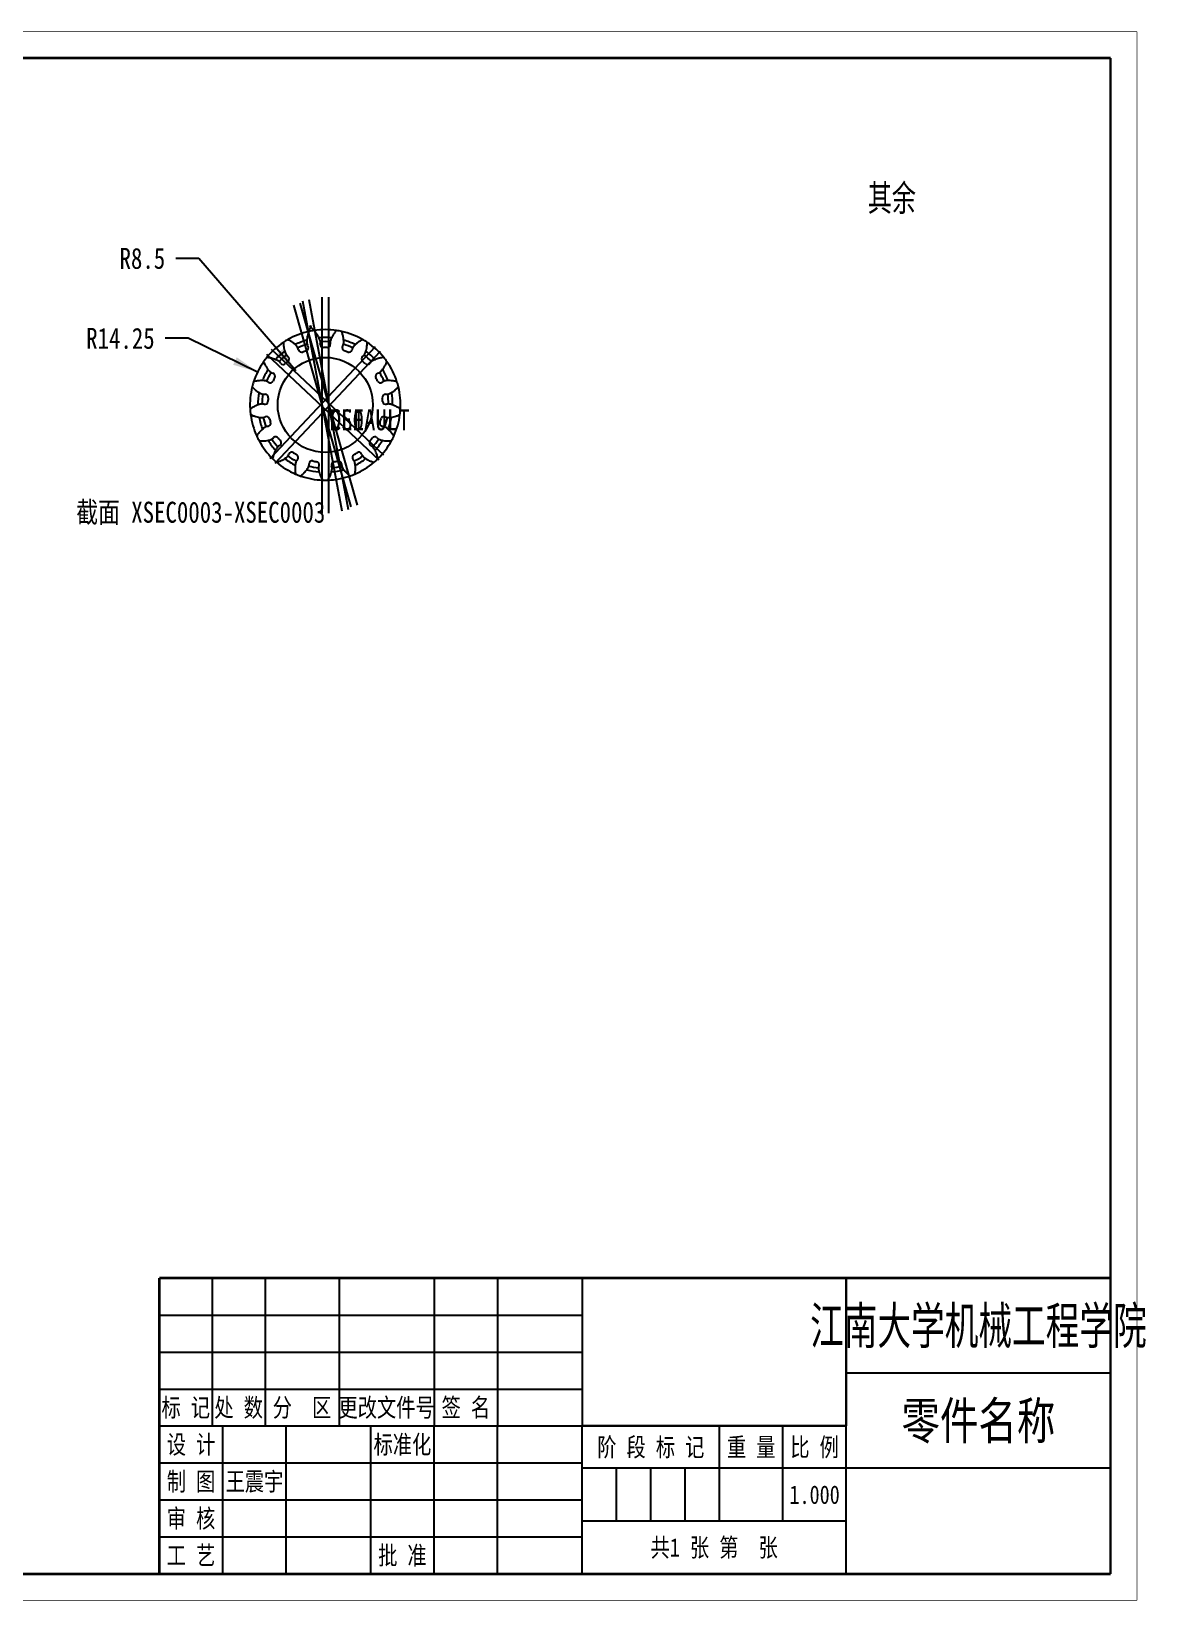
# Model space of a CAD drawing. Header units: inches. Extents: x 0 to 16.6, y 0 to 11.7.
# Drawn here: x 8.3 to 16.6, y 0 to 11.7 of the extents above; entities that cross this region are included whole.
import ezdxf

# ---------------------------------------------------------------- set-up
doc = ezdxf.new("R2010")
doc.units = ezdxf.units.IN
doc.header["$LTSCALE"] = 0.9094488189
doc.header["$MEASUREMENT"] = 0
doc.layers.get('0').update_dxf_attribs({"linetype": 'CONTINUOUS'})
for name, color, linetype in [('CSYS', 7, 'CONTINUOUS'), ('CURVE', 7, 'CONTINUOUS'), ('DATUM', 7, 'CONTINUOUS')]:
    doc.layers.add(name, color=color, linetype=linetype)
doc.styles.get("Standard").update_dxf_attribs({"font": 'txt', "width": 0.8})
doc.styles.add('TEXTSTYLE_2', font='txt', dxfattribs={"width": 0.7})
doc.dimstyles.new('DIMSTYLE_2', dxfattribs={"dimtxt": 0.15625, "dimasz": 0.1875, "dimexe": 0.125, "dimexo": 0.0625, "dimgap": 0.09, "dimtad": 0, "dimtih": 1, "dimtoh": 1, "dimzin": 4, "dimdsep": 46, "dimtxsty": 'Standard', "dimblk": '_FILLED', "dimblk1": '_FILLED', "dimblk2": '_FILLED', "dimcen": 0.09, "dimazin": 1, "dimtfac": 1, "dimtofl": 0, "dimtmove": 0, "dimatfit": 3, "dimldrblk": '_FILLED', "dimfxl": 1, "dimtolj": 1, "dimtzin": 4, "dimarcsym": 0})

# ---------------------------------------------------------------- blocks, each defined once
blk = doc.blocks.new('_FILLED')
at = {"color": 0, "linetype": 'ByBlock'}
blk.add_solid([(0, 0), (-1, 0.1666666667), (-1, -0.1666666667)], dxfattribs=at)
blk = doc.blocks.new('*D3')
at = {"color": 2, "linetype": 'Continuous', "transparency": 16777216}
for p, q in [((9.5456338782, 10.0034980847), (9.3737588782, 10.0034980847)), ((10.2696589469, 9.1643418072), (9.5456338782, 10.0034980847))]:
    blk.add_line(p, q, dxfattribs=at)
at = {"color": 2, "linetype": 'Continuous', "transparency": 16777216, "xscale": 0.1875, "yscale": 0.1875, "zscale": 0.1875, "rotation": 310.7876651956001}
blk.add_blockref('_FILLED', (10.2696589469, 9.1643418072), dxfattribs=at)
at = {"color": 2, "linetype": 'Continuous', "transparency": 16777216, "insert": (9.2956338782, 10.0816230847), "char_height": 0.15625, "width": 0.5, "attachment_point": 3, "line_spacing_factor": 0.9}
blk.add_mtext('R8.5', dxfattribs=at)
blk = doc.blocks.new('*D4')
at = {"color": 2, "linetype": 'Continuous', "transparency": 16777216}
for p, q in [((9.4670455733, 9.4073912535), (9.2951705733, 9.4073912535)), ((9.9837009425, 9.156242533099999), (9.4670455733, 9.4073912535))]:
    blk.add_line(p, q, dxfattribs=at)
at = {"color": 2, "linetype": 'Continuous', "transparency": 16777216, "xscale": 0.1875, "yscale": 0.1875, "zscale": 0.1875, "rotation": 334.075385112}
blk.add_blockref('_FILLED', (9.9837009425, 9.156242533099999), dxfattribs=at)
at = {"color": 2, "linetype": 'Continuous', "transparency": 16777216, "insert": (9.2170455733, 9.4855162535), "char_height": 0.15625, "width": 0.75, "attachment_point": 3, "line_spacing_factor": 0.9}
blk.add_mtext('R14.25', dxfattribs=at)
blk = doc.blocks.new('*T9')
at = {"color": 2, "linetype": 'Continuous'}
for p, q in [((1.968503937, 2.2047244094), (-0, 2.2047244094)), ((-0, 0), (-0, 2.2047244094)), ((1.968503937, 0), (1.968503937, 2.2047244094)), ((1.968503937, 1.4960629921), (-0, 1.4960629921)), ((1.968503937, 0.7874015748000001), (-0, 0.7874015748000001)), ((1.968503937, 0), (-0, 0))]:
    blk.add_line(p, q, dxfattribs=at)
at = {"color": 2, "linetype": 'Continuous', "insert": (0.9842519685, 1.9881889764), "char_height": 0.2755905512, "width": 3.8582677165, "attachment_point": 2, "line_spacing_factor": 0.9, "style": 'TEXTSTYLE_2'}
blk.add_mtext('江南大学机械工程学院', dxfattribs=at)
at = {"color": 2, "linetype": 'Continuous', "insert": (0.9842519685, 1.2795275591), "char_height": 0.2755905512, "width": 2.2047244094, "attachment_point": 2, "line_spacing_factor": 0.9}
blk.add_mtext('零件名称 ', dxfattribs=at)
blk = doc.blocks.new('*T10')
at = {"color": 2, "linetype": 'Continuous'}
for p, q in [((1.968503937, 1.1023622047), (0, 1.1023622047)), ((0, 0), (0, 1.1023622047)), ((1.0236220472, 0.3937007874), (1.0236220472, 1.1023622047)), ((1.4960629921, 0.3937007874), (1.4960629921, 1.1023622047)), ((1.968503937, 0), (1.968503937, 1.1023622047)), ((1.968503937, 0.7874015748000001), (0, 0.7874015748000001)), ((0.2559055118, 0.3937007874), (0.2559055118, 0.7874015748000001)), ((0.5118110236, 0.3937007874), (0.5118110236, 0.7874015748000001)), ((0.7677165354000001, 0.3937007874), (0.7677165354000001, 0.7874015748000001)), ((1.968503937, 0.3937007874), (0, 0.3937007874)), ((1.968503937, 0), (0, 0))]:
    blk.add_line(p, q, dxfattribs=at)
at = {"color": 2, "linetype": 'Continuous', "char_height": 0.1377952756, "attachment_point": 2, "line_spacing_factor": 0.9}
for s, insert, width in [('阶 段 标 记', (0.5118110236, 1.0137795276), 1.5433070866), ('重 量', (1.2598425197, 1.0137795276), 0.6614173228), ('比 例', (1.7322834646, 1.0137795276), 0.6614173228), ('1.000', (1.7322834646, 0.6594488189), 1.1023622047), ('共1 张 第  张', (0.9842519685, 0.2657480315), 1.9842519685)]:
    blk.add_mtext(s, dxfattribs=dict(at, insert=insert, width=width))
blk = doc.blocks.new('*T11')
at = {"color": 2, "linetype": 'Continuous'}
for p, q in [((0, 0), (0, 1.1023622047)), ((0, 1.1023622047), (3.1496062992, 1.1023622047)), ((0.4724409449, 0), (0.4724409449, 1.1023622047)), ((0.9448818898000001, 0), (0.9448818898000001, 1.1023622047)), ((1.5748031496, 0), (1.5748031496, 1.1023622047)), ((2.0472440945, 0), (2.0472440945, 1.1023622047)), ((2.5196850394, 0), (2.5196850394, 1.1023622047)), ((3.1496062992, 0), (3.1496062992, 1.1023622047)), ((0, 0.8267716534999999), (3.1496062992, 0.8267716534999999)), ((0, 0.5511811024000001), (3.1496062992, 0.5511811024000001)), ((0, 0.2755905512), (3.1496062992, 0.2755905512)), ((0, 0), (3.1496062992, 0))]:
    blk.add_line(p, q, dxfattribs=at)
at = {"color": 2, "linetype": 'Continuous', "char_height": 0.1377952756, "width": 0.6614173228, "attachment_point": 2, "line_spacing_factor": 0.9}
for s, insert in [('设 计', (0.2362204724, 1.0334645669)), ('标准化', (1.811023622, 1.0334645669)), ('制 图', (0.2362204724, 0.7578740156999999)), ('王震宇', (0.7086614173000001, 0.7578740156999999)), ('审 核', (0.2362204724, 0.4822834646)), ('工 艺', (0.2362204724, 0.2066929134)), ('批 准', (1.811023622, 0.2066929134))]:
    blk.add_mtext(s, dxfattribs=dict(at, insert=insert))
blk = doc.blocks.new('*T12')
at = {"color": 2, "linetype": 'Continuous'}
for p, q in [((0, 0), (5.1181102362, 0)), ((0, 0), (0, -1.1023622047)), ((0.3937007874, 0), (0.3937007874, -1.1023622047)), ((0.7874015748000001, 0), (0.7874015748000001, -1.1023622047)), ((1.3385826772, 0), (1.3385826772, -1.1023622047)), ((2.0472440945, 0), (2.0472440945, -1.1023622047)), ((2.5196850394, 0), (2.5196850394, -1.1023622047)), ((3.1496062992, 0), (3.1496062992, -1.1023622047)), ((5.1181102362, 0), (5.1181102362, -1.1023622047)), ((0, -0.2755905512), (3.1496062992, -0.2755905512)), ((0, -0.5511811024000001), (3.1496062992, -0.5511811024000001)), ((0, -0.8267716534999999), (3.1496062992, -0.8267716534999999)), ((0, -1.1023622047), (5.1181102362, -1.1023622047))]:
    blk.add_line(p, q, dxfattribs=at)
at = {"color": 2, "linetype": 'Continuous', "char_height": 0.1377952756, "attachment_point": 2, "line_spacing_factor": 0.9}
for s, insert, width in [('标 记', (0.1968503937, -0.8956692913), 0.6614173228), ('处 数', (0.5905511811, -0.8956692913), 0.6614173228), ('分  区', (1.062992126, -0.8956692913), 0.8818897638), ('更改文件号', (1.6929133858, -0.8956692913), 1.1023622047), ('签 名', (2.2834645669, -0.8956692913), 0.6614173228)]:
    blk.add_mtext(s, dxfattribs=dict(at, insert=insert, width=width))

msp = doc.modelspace()

# ---------------------------------------------------------------- linework, layer by layer
at = {"color": 7, "linetype": 'Continuous'}
for p, q in [((10.463465631, 9.7141136651), (10.463465631, 8.1041935619)), ((10.3178534367, 9.687627709600001), (10.610463069, 8.1223044329))]:
    msp.add_line(p, q, dxfattribs=at)
at = {"color": 9, "linetype": 'Continuous'}
for p, q in [((10.5130719302, 9.7141136651), (10.5130719302, 8.1041935619)), ((10.3666150944, 9.696742843200001), (10.6592247267, 8.1314195664))]:
    msp.add_line(p, q, dxfattribs=at)
at = {"color": 2, "linetype": 'Continuous', "const_width": 0.0051181104}
for points in [[(0, 11.6929133858), (16.5354330709, 11.6929133858)], [(16.5354330709, 0), (16.5354330709, 11.6929133858)], [(0, 0), (16.5354330709, 0)]]:
    msp.add_lwpolyline(points, dxfattribs=at)
at = {"color": 7, "linetype": 'Continuous', "const_width": 0.0196850392}
for points in [[(0.9842519685, 11.4960629921), (16.3385826772, 11.4960629921)], [(16.3385826772, 0.1968503937), (16.3385826772, 11.4960629921)], [(9.2519685039, 2.4015748031), (16.3385826772, 2.4015748031)], [(9.2519685039, 0.1968503937), (9.2519685039, 2.4015748031)], [(0.9842519685, 0.1968503937), (16.3385826772, 0.1968503937)]]:
    msp.add_lwpolyline(points, dxfattribs=at)
at = {"color": 7, "linetype": 'Continuous'}
msp.add_circle((10.4882687806, 8.9109696213), 0.3543307087, dxfattribs=at)
for centre, radius, start, end in [((10.4882687806, 8.9109696213), 0.561023622, 119.7319605837, 123.797451181), ((10.4882687806, 8.9109696213), 0.561023622, 98.5554899955, 102.6209805927), ((10.4731342734, 9.361305930599999), 0.0224409449, 171.0980815158, 271.9248218057), ((10.5034032878, 9.361305930599999), 0.0224409449, 268.0751781943, 8.9019184842), ((10.4882687806, 8.9109696213), 0.561023622, 77.37901940729999, 81.4445100045), ((10.4882687806, 8.9109696213), 0.561023622, 56.20254881899999, 60.26803941630001), ((10.4882687806, 8.9109696213), 0.561023622, 140.908431172, 144.9739217692), ((10.1960637066, 9.2539682212), 0.0224409449, 310.4281193708, 51.2548596607), ((10.3114760342, 9.325428509), 0.0224409449, 192.274552104, 293.1012923939), ((10.4882687806, 8.9109696213), 0.4281496063, 109.2516487825, 113.1012923939), ((10.3397010496, 9.3363629382), 0.0224409449, 289.2516487825001, 30.07838907249999), ((10.4882687806, 8.9109696213), 0.4281496063, 88.07517819430001, 91.92482180569999), ((10.6368365116, 9.3363629382), 0.0224409449, 149.9216109275, 250.7483512174), ((10.4882687806, 8.9109696213), 0.4281496063, 66.89870760609998, 70.7483512175), ((10.665061527, 9.325428509), 0.0224409449, 246.8987076061, 347.725447896), ((10.7804738546, 9.2539682212), 0.0224409449, 128.7451403393, 229.5718806292), ((10.4882687806, 8.9109696213), 0.561023622, 35.0260782308, 39.091568828), ((10.0918902781, 9.1252496426), 0.0224409449, 331.604589959, 72.431330249), ((10.173694635, 9.233576118), 0.0224409449, 213.4510226922, 314.2777629821999), ((10.4882687806, 8.9109696213), 0.4281496063, 130.4281193708, 134.2777629822), ((10.4882687806, 8.9109696213), 0.4281496063, 45.7222370178, 49.5718806292), ((10.8028429262, 9.233576118), 0.0224409449, 225.7222370178, 326.5489773078), ((10.8846472831, 9.1252496426), 0.0224409449, 107.5686697511, 208.395410041), ((10.4882687806, 8.9109696213), 0.561023622, 162.0849017602, 166.1503923574), ((10.0783982173, 9.098153932), 0.0224409449, 234.6274932805, 335.4542335703999), ((10.4882687806, 8.9109696213), 0.4281496063, 151.604589959, 155.4542335704), ((10.4882687806, 8.9109696213), 0.4281496063, 24.5457664296, 28.39541004099999), ((10.8981393438, 9.098153932), 0.0224409449, 204.5457664296, 305.3725067195), ((10.4882687806, 8.9109696213), 0.561023622, 13.8496076426, 17.9150982398), ((10.0384570904, 8.937451467699999), 0.0224409449, 255.8039638687, 356.6307041586001), ((10.0412499627, 8.9675913598), 0.0224409449, 352.7810605472, 93.60780083719999), ((10.4882687806, 8.9109696213), 0.4281496063, 172.7810605472, 176.6307041586), ((10.9352875985, 8.9675913598), 0.0224409449, 86.39219916280001, 187.2189394527), ((10.4882687806, 8.9109696213), 0.4281496063, 3.3692958414, 7.218939452800001), ((10.9380804708, 8.937451467699999), 0.0224409449, 183.3692958414, 284.1960361313), ((10.4882687806, 8.9109696213), 0.561023622, 183.2613723484, 187.3268629457), ((10.0509820157, 8.8022859975), 0.0224409449, 13.9575311355, 114.7842714254), ((10.0592655247, 8.7731724832), 0.0224409449, 276.9804344569, 17.8071747469), ((10.4882687806, 8.9109696213), 0.4281496063, 193.9575311355, 197.8071747469), ((10.9172720365, 8.7731724832), 0.0224409449, 162.1928252531, 263.0195655431), ((10.4882687806, 8.9109696213), 0.4281496063, 342.1928252531001, 346.0424688645), ((10.9255555455, 8.8022859975), 0.0224409449, 65.2157285746, 166.0424688645), ((10.4882687806, 8.9109696213), 0.561023622, 352.6731370543, 356.7386276516), ((10.4882687806, 8.9109696213), 0.561023622, 204.4378429367, 208.5033335339), ((10.1197720694, 8.6516589607), 0.0224409449, 35.1340017237, 135.9607420137), ((10.4882687806, 8.9109696213), 0.4281496063, 215.1340017237, 218.9836453351), ((10.4882687806, 8.9109696213), 0.4281496063, 321.0163546649, 324.8659982763), ((10.8567654918, 8.6516589607), 0.0224409449, 44.0392579864, 144.8659982763), ((10.4882687806, 8.9109696213), 0.561023622, 331.4966664661, 335.5621570633), ((10.1380132259, 8.6275037658), 0.0224409449, 298.1569050452, 38.9836453351), ((10.2383296459, 8.5360532656), 0.0224409449, 56.31047231189999, 157.1372126019), ((10.4882687806, 8.9109696213), 0.4281496063, 236.310472312, 240.1601159233), ((10.2640648806, 8.5201186829), 0.0224409449, 319.3333756334, 60.1601159233), ((10.7124726806, 8.5201186829), 0.0224409449, 119.8398840767, 220.6666243666), ((10.4882687806, 8.9109696213), 0.4281496063, 299.8398840767, 303.689527688), ((10.7382079153, 8.5360532656), 0.0224409449, 22.8627873981, 123.689527688), ((10.8385243353, 8.6275037658), 0.0224409449, 141.0163546649, 241.8430949548), ((10.4882687806, 8.9109696213), 0.561023622, 225.6143135249, 229.6798041222), ((10.3906428874, 8.471082101799999), 0.0224409449, 77.4869429002, 178.3136831901), ((10.4882687806, 8.9109696213), 0.4281496063, 257.4869429002, 261.3365865116), ((10.4203965144, 8.465520185), 0.0224409449, 340.5098462216001, 81.33658651160002), ((10.5561410468, 8.465520185), 0.0224409449, 98.66341348840001, 199.4901537784), ((10.4882687806, 8.9109696213), 0.4281496063, 278.6634134884, 282.5130570998), ((10.5858946738, 8.471082101799999), 0.0224409449, 1.6863168099, 102.5130570998), ((10.4882687806, 8.9109696213), 0.561023622, 310.3201958778, 314.3856864751), ((10.4882687806, 8.9109696213), 0.561023622, 246.7907841131, 250.8562747104), ((10.4882687806, 8.9109696213), 0.561023622, 267.9672547014, 272.0327452986), ((10.4882687806, 8.9109696213), 0.561023622, 289.1437252896, 293.2092158869)]:
    msp.add_arc(centre, radius, start, end, dxfattribs=at)
for points, knots in [([(10.1761945389, 9.3771854213), (10.1762879807, 9.3719336263), (10.1768692417, 9.3586180842), (10.1791825553, 9.338543012), (10.1834859919, 9.3184852495), (10.1883166771, 9.303287170599999), (10.1925042044, 9.293409456100001), (10.1954414553, 9.2878462646), (10.1969678705, 9.28523837), (10.2000231299, 9.2807026417), (10.2040735714, 9.276313487000001), (10.2101085363, 9.2714707572)], [0, 0, 0, 0, 0.1707526999, 0.4283201159, 0.6267097969, 0.7700345821, 0.8632413801000001, 0.8933063669, 0.9134153506999999, 0.9281121364, 1, 1, 1, 1]), ([(10.2895480872, 9.3206576447), (10.2879030685, 9.3282185141), (10.2857794956, 9.3338007353), (10.2830811243, 9.3385574394), (10.2814270146, 9.3410862689), (10.2777562952, 9.346195315900001), (10.2707806693, 9.3543467128), (10.2593291286, 9.3654453316), (10.2432923627, 9.3782381241), (10.2263530276, 9.3892571473), (10.2146925334, 9.3957127186), (10.21003297, 9.398137290700001)], [0, 0, 0, 0, 0.0718878636, 0.0865846493, 0.1066936331, 0.1367586199, 0.2299654179, 0.3732902031000001, 0.5716798840999999, 0.8292473001, 1, 1, 1, 1]), ([(10.3656847891, 9.4584371267), (10.3638747538, 9.4535062187), (10.3596066349, 9.4408798698), (10.3545117831, 9.4213247572), (10.3512789187, 9.4010668701), (10.3502932192, 9.385150038799999), (10.35062973, 9.3744266349), (10.3513589783, 9.368178056), (10.3518402379, 9.365194861900001), (10.3530506884, 9.359861734199999), (10.3552420671, 9.3543057812), (10.3591201085, 9.347609989299999)], [0, 0, 0, 0, 0.1707526999, 0.4283201159, 0.6267097969, 0.7700345821, 0.8632413801000001, 0.8933063669, 0.9134153506999999, 0.9281121364, 1, 1, 1, 1]), ([(10.4509636367, 9.3647785202), (10.4521610036, 9.3724230703), (10.4521973617, 9.3783954595), (10.4513995252, 9.3838057181), (10.4507706324, 9.3867613148), (10.4491933891, 9.392851376), (10.4456334359, 9.402972214), (10.4389644758, 9.4174581415), (10.4286319266, 9.4351802132), (10.4168169973, 9.45157434), (10.4082759316, 9.4618062373), (10.4048068746, 9.4657503119)], [0, 0, 0, 0, 0.0718878636, 0.0865846493, 0.1066936331, 0.1367586199, 0.2299654179, 0.3732902031000001, 0.5716798840999999, 0.8292473001, 1, 1, 1, 1]), ([(10.5717306866, 9.4657503119), (10.5682616296, 9.4618062373), (10.5597205639, 9.45157434), (10.5479056346, 9.4351802132), (10.5375730854, 9.4174581415), (10.5309041253, 9.402972214), (10.5273441721, 9.392851376), (10.5257669288, 9.3867613148), (10.525138036, 9.3838057181), (10.5243401995, 9.3783954595), (10.5243765576, 9.3724230703), (10.5255739244, 9.3647785202)], [0, 0, 0, 0, 0.1707526999, 0.4283201159, 0.6267097969, 0.7700345821, 0.8632413801000001, 0.8933063669, 0.9134153506999999, 0.9281121364, 1, 1, 1, 1]), ([(10.6174174527, 9.347609989299999), (10.6212954941, 9.3543057812), (10.6234868728, 9.359861734199999), (10.6246973232, 9.365194861900001), (10.6251785829, 9.368178056), (10.6259078311, 9.3744266349), (10.626244342, 9.385150038799999), (10.6252586425, 9.4010668701), (10.622025778, 9.4213247572), (10.6169309263, 9.4408798698), (10.6126628073, 9.4535062187), (10.6108527721, 9.4584371267)], [0, 0, 0, 0, 0.0718878636, 0.0865846493, 0.1066936331, 0.1367586199, 0.2299654179, 0.3732902031000001, 0.5716798840999999, 0.8292473001, 1, 1, 1, 1]), ([(10.7665045912, 9.398137290700001), (10.7618450278, 9.3957127186), (10.7501845336, 9.3892571473), (10.7332451985, 9.3782381241), (10.7172084326, 9.3654453316), (10.7057568919, 9.3543467128), (10.698781266, 9.346195315900001), (10.6951105466, 9.3410862689), (10.6934564368, 9.3385574394), (10.6907580656, 9.3338007353), (10.6886344927, 9.3282185141), (10.686989474, 9.3206576447)], [0, 0, 0, 0, 0.1707526999, 0.4283201159, 0.6267097969, 0.7700345821, 0.8632413801000001, 0.8933063669, 0.9134153506999999, 0.9281121364, 1, 1, 1, 1]), ([(10.7664290249, 9.2714707572), (10.7724639898, 9.276313487000001), (10.7765144313, 9.2807026417), (10.7795696907, 9.28523837), (10.7810961059, 9.2878462646), (10.7840333567, 9.293409456100001), (10.788220884, 9.303287170599999), (10.7930515693, 9.3184852495), (10.7973550058, 9.338543012), (10.7996683195, 9.3586180842), (10.8002495805, 9.3719336263), (10.8003430223, 9.3771854213)], [0, 0, 0, 0, 0.0718878636, 0.0865846493, 0.1066936331, 0.1367586199, 0.2299654179, 0.3732902031000001, 0.5716798840999999, 0.8292473001, 1, 1, 1, 1]), ([(10.1549708684, 9.2212061314), (10.1507056331, 9.2276621829), (10.1467089294, 9.2321003261), (10.1424744535, 9.2355610564), (10.1400185235, 9.2373215864), (10.1347500789, 9.240759614), (10.1253008773, 9.2458406786), (10.1106133501, 9.2520530588), (10.0910382215, 9.2581888345), (10.0712622317, 9.2623445739), (10.0580571233, 9.2641519586), (10.0528363533, 9.2647295763)], [0, 0, 0, 0, 0.0718878636, 0.0865846493, 0.1066936331, 0.1367586199, 0.2299654179, 0.3732902031000001, 0.5716798840999999, 0.8292473001, 1, 1, 1, 1]), ([(10.9237012079, 9.2647295763), (10.9184804379, 9.2641519586), (10.9052753295, 9.2623445739), (10.8854993397, 9.2581888345), (10.8659242111, 9.2520530588), (10.8512366839, 9.2458406786), (10.8417874823, 9.240759614), (10.8365190377, 9.2373215864), (10.8340631077, 9.2355610564), (10.8298286318, 9.2321003261), (10.8258319281, 9.2276621829), (10.8215666928, 9.2212061314)], [0, 0, 0, 0, 0.1707526999, 0.4283201159, 0.6267097969, 0.7700345821, 0.8632413801000001, 0.8933063669, 0.9134153506999999, 0.9281121364, 1, 1, 1, 1]), ([(10.0288516443, 9.2329686886), (10.0308359434, 9.2281052908), (10.0361880817, 9.2158988932), (10.045597135, 9.1980151111), (10.0568556696, 9.1808663853), (10.0668503288, 9.168439643500001), (10.0743233238, 9.160741658400001), (10.0790718851, 9.156615194199999), (10.0814373052, 9.1547348097), (10.0859247437, 9.1516090559), (10.0912872135, 9.148979479400001), (10.0986640464, 9.1466438491)], [0, 0, 0, 0, 0.1707526999, 0.4283201159, 0.6267097969, 0.7700345821, 0.8632413801000001, 0.8933063669, 0.9134153506999999, 0.9281121364, 1, 1, 1, 1]), ([(10.8778735147, 9.1466438491), (10.8852503477, 9.148979479400001), (10.8906128175, 9.1516090559), (10.895100256, 9.1547348097), (10.8974656761, 9.156615194199999), (10.9022142374, 9.160741658400001), (10.9096872324, 9.168439643500001), (10.9196818916, 9.1808663853), (10.9309404262, 9.1980151111), (10.9403494795, 9.2158988932), (10.9457016178, 9.2281052908), (10.9476859169, 9.2329686886)], [0, 0, 0, 0, 0.0718878636, 0.0865846493, 0.1066936331, 0.1367586199, 0.2299654179, 0.3732902031000001, 0.5716798840999999, 0.8292473001, 1, 1, 1, 1]), ([(9.9435555797, 9.0452641977), (9.9471627454, 9.0414460257), (9.9565629251, 9.0319973144), (9.9717969733, 9.0187201263), (9.9884900785, 9.0067964675), (10.0022988775, 8.9988193632), (10.0120480708, 8.994340763), (10.0179666231, 8.992208328), (10.0208515849, 8.9913094099), (10.0261651492, 8.9900157811), (10.032115416, 8.9895009216), (10.0398378348, 8.989987830599999)], [0, 0, 0, 0, 0.1707526999, 0.4283201159, 0.6267097969, 0.7700345821, 0.8632413801000001, 0.8933063669, 0.9134153506999999, 0.9281121364, 1, 1, 1, 1]), ([(10.0654073795, 9.0798554584), (10.0590979712, 9.0843347664), (10.0537679138, 9.0870294358), (10.0485692226, 9.0887268016), (10.0456431593, 9.0894812627), (10.0394885222, 9.0907839462), (10.0288419119, 9.0921084525), (10.0129020301, 9.0925955777), (9.9924322685, 9.0912456661), (9.9724904809, 9.0879768662), (9.959524181399999, 9.084891966799999), (9.9544472988, 9.0835446197)], [0, 0, 0, 0, 0.0718878636, 0.0865846493, 0.1066936331, 0.1367586199, 0.2299654179, 0.3732902031000001, 0.5716798840999999, 0.8292473001, 1, 1, 1, 1]), ([(11.0220902624, 9.0835446197), (11.0170133798, 9.084891966799999), (11.0040470803, 9.0879768662), (10.9841052927, 9.0912456661), (10.9636355311, 9.0925955777), (10.9476956493, 9.0921084525), (10.9370490389, 9.0907839462), (10.9308944019, 9.0894812627), (10.9279683386, 9.0887268016), (10.9227696474, 9.0870294358), (10.91743959, 9.0843347664), (10.9111301817, 9.0798554584)], [0, 0, 0, 0, 0.1707526999, 0.4283201159, 0.6267097969, 0.7700345821, 0.8632413801000001, 0.8933063669, 0.9134153506999999, 0.9281121364, 1, 1, 1, 1]), ([(10.9366997264, 8.989987830599999), (10.9444221452, 8.9895009216), (10.950372412, 8.9900157811), (10.9556859763, 8.9913094099), (10.958570938, 8.992208328), (10.9644894904, 8.994340763), (10.9742386837, 8.9988193632), (10.9880474827, 9.0067964675), (11.0047405879, 9.0187201263), (11.019974636, 9.0319973144), (11.0293748158, 9.0414460257), (11.0329819815, 9.0452641977)], [0, 0, 0, 0, 0.0718878636, 0.0865846493, 0.1066936331, 0.1367586199, 0.2299654179, 0.3732902031000001, 0.5716798840999999, 0.8292473001, 1, 1, 1, 1]), ([(10.032953666, 8.9156958172), (10.0254522053, 8.9175934264), (10.0195086479, 8.9181806919), (10.0140478535, 8.9178854545), (10.0110468379, 8.9175319526), (10.0048372262, 8.9165233575), (9.994431090900001, 8.913912423500001), (9.9793916238, 8.9086085048), (9.9607917839, 8.8999552189), (9.9433774475, 8.8897033492), (9.9324011275, 8.8821427986), (9.9281537934, 8.8790524532)], [0, 0, 0, 0, 0.0718878636, 0.0865846493, 0.1066936331, 0.1367586199, 0.2299654179, 0.3732902031000001, 0.5716798840999999, 0.8292473001, 1, 1, 1, 1]), ([(11.0483837678, 8.8790524532), (11.0441364337, 8.8821427986), (11.0331601137, 8.8897033492), (11.0157457773, 8.8999552189), (10.9971459374, 8.9086085048), (10.9821064703, 8.913912423500001), (10.971700335, 8.9165233575), (10.9654907233, 8.9175319526), (10.9624897077, 8.9178854545), (10.9570289133, 8.9181806919), (10.9510853559, 8.9175934264), (10.9435838952, 8.9156958172)], [0, 0, 0, 0, 0.1707526999, 0.4283201159, 0.6267097969, 0.7700345821, 0.8632413801000001, 0.8933063669, 0.9134153506999999, 0.9281121364, 1, 1, 1, 1]), ([(9.9318260512, 8.83942248), (9.9365689158, 8.8371651993), (9.9487475907, 8.831750274900001), (9.967749191000001, 8.8248728387), (9.9876223704, 8.819784603099999), (10.0033803545, 8.8173344885), (10.0140890635, 8.816680133), (10.0203782736, 8.8168297243), (10.023393147, 8.8170336765), (10.0288152107, 8.8177468844), (10.034549658, 8.8194162765), (10.0415747073, 8.822659965)], [0, 0, 0, 0, 0.1707526999, 0.4283201159, 0.6267097969, 0.7700345821, 0.8632413801000001, 0.8933063669, 0.9134153506999999, 0.9281121364, 1, 1, 1, 1]), ([(10.9349628539, 8.822659965), (10.9419879032, 8.8194162765), (10.9477223505, 8.8177468844), (10.9531444142, 8.8170336765), (10.9561592876, 8.8168297243), (10.9624484977, 8.816680133), (10.9731572067, 8.8173344885), (10.9889151908, 8.819784603099999), (11.0087883702, 8.8248728387), (11.0277899705, 8.831750274900001), (11.0399686453, 8.8371651993), (11.04471151, 8.83942248)], [0, 0, 0, 0, 0.0718878636, 0.0865846493, 0.1066936331, 0.1367586199, 0.2299654179, 0.3732902031000001, 0.5716798840999999, 0.8292473001, 1, 1, 1, 1]), ([(10.0619927817, 8.7508978771), (10.0543123824, 8.7499575048), (10.0485580354, 8.748358052999999), (10.0435726483, 8.7461100859), (10.0409019843, 8.744696363200001), (10.0354760404, 8.7415127059), (10.0267157863, 8.7353189528), (10.0146078974, 8.7249403137), (10.0003899906, 8.7101523278), (9.987855008, 8.6943019601), (9.9803510803, 8.6832868525), (9.9775069207, 8.6788708772)], [0, 0, 0, 0, 0.0718878636, 0.0865846493, 0.1066936331, 0.1367586199, 0.2299654179, 0.3732902031000001, 0.5716798840999999, 0.8292473001, 1, 1, 1, 1]), ([(9.9952471967, 8.6432436003), (10.0004852101, 8.642852069), (10.0137975825, 8.6422022472), (10.0340004636, 8.6426533987), (10.0543697343, 8.6450877807), (10.0699487003, 8.6484955573), (10.0801706545, 8.6517538208), (10.0859811296, 8.654165235299999), (10.0887187393, 8.655444512999999), (10.0935170228, 8.6580682349), (10.0982611816, 8.6616964179), (10.1036400895, 8.6672588079)], [0, 0, 0, 0, 0.1707526999, 0.4283201159, 0.6267097969, 0.7700345821, 0.8632413801000001, 0.8933063669, 0.9134153506999999, 0.9281121364, 1, 1, 1, 1]), ([(10.8728974716, 8.6672588079), (10.8782763796, 8.6616964179), (10.8830205384, 8.6580682349), (10.8878188219, 8.655444512999999), (10.8905564315, 8.654165235299999), (10.8963669067, 8.6517538208), (10.9065888609, 8.6484955573), (10.9221678269, 8.6450877807), (10.9425370975, 8.6426533987), (10.9627399787, 8.6422022472), (10.9760523511, 8.642852069), (10.9812903645, 8.6432436003)], [0, 0, 0, 0, 0.0718878636, 0.0865846493, 0.1066936331, 0.1367586199, 0.2299654179, 0.3732902031000001, 0.5716798840999999, 0.8292473001, 1, 1, 1, 1]), ([(10.9990306405, 8.6788708772), (10.9961864809, 8.6832868525), (10.9886825532, 8.6943019601), (10.9761475706, 8.7101523278), (10.9619296638, 8.7249403137), (10.9498217749, 8.7353189528), (10.9410615208, 8.7415127059), (10.9356355769, 8.744696363200001), (10.9329649129, 8.7461100859), (10.9279795258, 8.748358052999999), (10.9222251788, 8.7499575048), (10.9145447795, 8.7508978771)], [0, 0, 0, 0, 0.1707526999, 0.4283201159, 0.6267097969, 0.7700345821, 0.8632413801000001, 0.8933063669, 0.9134153506999999, 0.9281121364, 1, 1, 1, 1]), ([(10.1486028331, 8.607718513), (10.1417807758, 8.6040671617), (10.1369927956, 8.6004970075), (10.13315612, 8.596599911), (10.1311764955, 8.5943168988), (10.1272670232, 8.5893881497), (10.1213357712, 8.5804480781), (10.1137946979, 8.5663964114), (10.1058789313, 8.5474709249), (10.0999162214, 8.528162739199999), (10.096898133, 8.5151807259), (10.0958412674, 8.510035522699999)], [0, 0, 0, 0, 0.0718878636, 0.0865846493, 0.1066936331, 0.1367586199, 0.2299654179, 0.3732902031000001, 0.5716798840999999, 0.8292473001, 1, 1, 1, 1]), ([(10.125253639, 8.4832226032), (10.1302793785, 8.4847496998), (10.1429275387, 8.4889527426), (10.1616031896, 8.4966715513), (10.1797175686, 8.5062997742), (10.1930134909, 8.5151052028), (10.2013681588, 8.5218360389), (10.2059151621, 8.5261836016), (10.2080057787, 8.5283654312), (10.2115322471, 8.532545319), (10.2146453926, 8.537642286699999), (10.2176517078, 8.5447721466)], [0, 0, 0, 0, 0.1707526999, 0.4283201159, 0.6267097969, 0.7700345821, 0.8632413801000001, 0.8933063669, 0.9134153506999999, 0.9281121364, 1, 1, 1, 1]), ([(10.7588858534, 8.5447721466), (10.7618921686, 8.537642286699999), (10.7650053141, 8.532545319), (10.7685317825, 8.5283654312), (10.7706223991, 8.5261836016), (10.7751694024, 8.5218360389), (10.7835240703, 8.5151052028), (10.7968199926, 8.5062997742), (10.8149343715, 8.4966715513), (10.8336100225, 8.4889527426), (10.8462581827, 8.4847496998), (10.8512839222, 8.4832226032)], [0, 0, 0, 0, 0.0718878636, 0.0865846493, 0.1066936331, 0.1367586199, 0.2299654179, 0.3732902031000001, 0.5716798840999999, 0.8292473001, 1, 1, 1, 1]), ([(10.8806962937, 8.510035522699999), (10.8796394282, 8.5151807259), (10.8766213398, 8.528162739199999), (10.8706586299, 8.5474709249), (10.8627428633, 8.5663964114), (10.85520179, 8.5804480781), (10.849270538, 8.5893881497), (10.8453610657, 8.5943168988), (10.8433814412, 8.596599911), (10.8395447656, 8.6004970075), (10.8347567854, 8.6040671617), (10.827934728, 8.607718513)], [0, 0, 0, 0, 0.1707526999, 0.4283201159, 0.6267097969, 0.7700345821, 0.8632413801000001, 0.8933063669, 0.9134153506999999, 0.9281121364, 1, 1, 1, 1]), ([(10.2810866529, 8.5054948915), (10.2760442941, 8.499625696399999), (10.272869324, 8.4945670088), (10.2706995242, 8.4895471075), (10.2696782984, 8.4867031391), (10.2678132936, 8.480694953099999), (10.2655120922, 8.4702159694), (10.2635562982, 8.4543890305), (10.2630117401, 8.4338820352), (10.2644265998, 8.4137237089), (10.2663019604, 8.4005280828), (10.2671751243, 8.3953485398)], [0, 0, 0, 0, 0.0718878636, 0.0865846493, 0.1066936331, 0.1367586199, 0.2299654179, 0.3732902031000001, 0.5716798840999999, 0.8292473001, 1, 1, 1, 1]), ([(10.3042872877, 8.3809712111), (10.3084219993, 8.3842106928), (10.3186977433, 8.3926989559), (10.3333239138, 8.406642954), (10.3467369539, 8.4221646729), (10.3559541445, 8.4351785317), (10.3613131818, 8.4444729035), (10.3639826154, 8.4501694521), (10.3651438895, 8.4529591654), (10.3669222737, 8.458130702), (10.3679839584, 8.464008080700001), (10.3682116613, 8.4717424834)], [0, 0, 0, 0, 0.1707526999, 0.4283201159, 0.6267097969, 0.7700345821, 0.8632413801000001, 0.8933063669, 0.9134153506999999, 0.9281121364, 1, 1, 1, 1]), ([(10.4415515671, 8.458032879), (10.4389699053, 8.4507385075), (10.4378367426, 8.4448744903), (10.4376268621, 8.439409749600001), (10.4377019573, 8.4363889188), (10.4381332992, 8.4301127348), (10.4397729384, 8.4195100836), (10.4436665646, 8.4040453884), (10.4505667603, 8.3847264676), (10.4591681051, 8.3664404945), (10.4656836367, 8.3548133979), (10.4683689046, 8.3502990411)], [0, 0, 0, 0, 0.0718878636, 0.0865846493, 0.1066936331, 0.1367586199, 0.2299654179, 0.3732902031000001, 0.5716798840999999, 0.8292473001, 1, 1, 1, 1]), ([(10.5081686566, 8.3502990411), (10.5108539245, 8.3548133979), (10.5173694561, 8.3664404945), (10.5259708008, 8.3847264676), (10.5328709966, 8.4040453884), (10.5367646228, 8.4195100836), (10.538404262, 8.4301127348), (10.5388356039, 8.4363889188), (10.5389106991, 8.439409749600001), (10.5387008185, 8.4448744903), (10.5375676559, 8.4507385075), (10.5349859941, 8.458032879)], [0, 0, 0, 0, 0.1707526999, 0.4283201159, 0.6267097969, 0.7700345821, 0.8632413801000001, 0.8933063669, 0.9134153506999999, 0.9281121364, 1, 1, 1, 1]), ([(10.6083258998, 8.4717424834), (10.6085536028, 8.464008080700001), (10.6096152874, 8.458130702), (10.6113936717, 8.4529591654), (10.6125549458, 8.4501694521), (10.6152243794, 8.4444729035), (10.6205834167, 8.4351785317), (10.6298006073, 8.4221646729), (10.6432136474, 8.406642954), (10.6578398179, 8.3926989559), (10.6681155619, 8.3842106928), (10.6722502734, 8.3809712111)], [0, 0, 0, 0, 0.0718878636, 0.0865846493, 0.1066936331, 0.1367586199, 0.2299654179, 0.3732902031000001, 0.5716798840999999, 0.8292473001, 1, 1, 1, 1]), ([(10.7093624368, 8.3953485398), (10.7102356008, 8.4005280828), (10.7121109614, 8.4137237089), (10.7135258211, 8.4338820352), (10.7129812629, 8.4543890305), (10.711025469, 8.4702159694), (10.7087242675, 8.480694953099999), (10.7068592627, 8.4867031391), (10.705838037, 8.4895471075), (10.7036682371, 8.4945670088), (10.7004932671, 8.499625696399999), (10.6954509082, 8.5054948915)], [0, 0, 0, 0, 0.1707526999, 0.4283201159, 0.6267097969, 0.7700345821, 0.8632413801000001, 0.8933063669, 0.9134153506999999, 0.9281121364, 1, 1, 1, 1])]:
    msp.add_open_spline(points, degree=3, knots=knots, dxfattribs=at)
at = {"layer": 'CURVE', "color": 40, "linetype": 'Continuous'}
for p, q in [((11.0329819025, 9.0452645183), (11.0329938793, 9.0452159299)), ((9.9775067839, 8.6788711782), (9.9774867497, 8.6789152712))]:
    msp.add_line(p, q, dxfattribs=at)
for radius, start, end in [(0.561023622, 123.7974693775, 140.9084634957), (0.561023622, 102.626060562, 119.7319832546), (0.5019685039, 105.880953671, 116.4696757027), (0.471696099, 106.7332536347, 115.6199149863), (0.561023622, 81.4445219117, 98.555466183), (0.5019685039, 84.7062378506, 95.2941610667), (0.471696099, 85.55667311390002, 94.4432847332), (0.561023622, 60.27179935270001, 77.37898745380001), (0.471696099, 64.3800259093, 73.2667334009), (0.5019685039, 63.5303090592, 74.1198219285), (0.561023622, 39.0982896523, 56.20253917020001), (0.5019685039, 127.0557094564, 137.6464189366), (0.471696099, 127.9097269429, 136.7965908095), (0.471696099, 43.2034522657, 52.09030903390001), (0.5019685039, 42.3532443281, 52.94350187680001), (0.561023622, 144.9739101232, 162.0849124666), (0.5019685039, 148.234603545, 158.8242816007), (0.471696099, 149.086028408, 157.9727868436), (0.471696099, 22.0272801573, 30.9140606267), (0.5019685039, 21.17505913500001, 31.7649055618), (0.561023622, 17.915096699, 35.0260981889), (0.561023622, 166.1563510103, 183.2613533105), (0.561023622, 356.7453699264, 13.8445306387), (0.5019685039, 169.4124313007, 180.0032088467), (0.471696099, 170.2622394814, 179.1490943164), (0.471696099, 0.8509160986, 9.737696232000001), (0.5019685039, 359.9967508541, 10.587407844), (0.561023622, 187.3268413574, 204.4328630506), (0.5019685039, 190.589137851, 201.1777427134), (0.471696099, 191.4389148635, 200.3255640831), (0.471696099, 339.6744061154, 348.5610326244999), (0.5019685039, 338.8228766302, 349.4110500423), (0.561023622, 335.5661045571, 352.6731455587), (0.471696099, 212.6155500586, 221.5021539577), (0.471696099, 318.4977965935, 327.3844207168), (0.561023622, 208.5033583123, 225.6143031916), (0.5019685039, 211.7646675458, 222.3525264343), (0.5019685039, 317.6477508823, 328.2358852292001), (0.561023622, 314.3856796779, 331.4928379476), (0.561023622, 229.6858164829, 246.7868980516), (0.5019685039, 232.9389353743, 243.5284928216), (0.471696099, 233.7920933592, 242.6788054758), (0.5019685039, 254.1154276803, 264.7056148563), (0.471696099, 254.9685112181, 263.8553587377), (0.5019685039, 275.2939708976, 285.8838371889), (0.471696099, 276.1447521838999, 285.031537349), (0.471696099, 297.3211338562, 306.2079068305), (0.561023622, 293.2141885775, 310.3201691193), (0.5019685039, 296.4714303369, 307.0619701039), (0.561023622, 250.8562834029, 267.967282151), (0.561023622, 272.0400069566, 289.1437258413)]:
    msp.add_arc((10.4882687806, 8.9109696213), radius, start, end, dxfattribs=at)
for points in [[(10.3656857451, 9.458439731), (10.3672619848, 9.4627336098), (10.3717454985, 9.4741308029), (10.378328202, 9.4884635922), (10.3835381086, 9.498521988), (10.3853314217, 9.501857576)], [(10.4048050423, 9.465752395099999), (10.4017841147, 9.4691869143), (10.3934862217, 9.478194848400001), (10.3821704328, 9.4891818296), (10.3736788278, 9.4966789691), (10.3708016598, 9.4991414928)]]:
    msp.add_open_spline(points, degree=3, knots=[0, 0, 0, 0, 0.2812974235, 0.7604324745000001, 1, 1, 1, 1], dxfattribs=at)
at = {"layer": 'DATUM', "color": 7, "linetype": 'Continuous'}
for p, q in [((10.2508124054, 9.6549082925), (10.6787125479, 8.1509952875)), ((10.8607034201, 9.34287802), (10.0762922419, 8.5094273141)), ((10.9238081795, 8.5351176266), (10.0867274889, 9.3229452042))]:
    msp.add_line(p, q, dxfattribs=at)
at = {"layer": 'DATUM', "color": 9, "linetype": 'Continuous'}
for p, q in [((10.298525016, 9.668483700700001), (10.7264251585, 8.1645706957)), ((10.8898100723, 8.498994038300001), (10.0527293817, 9.286821616000001)), ((10.8968270083, 9.3088799128), (10.1124158302, 8.475429207000001))]:
    msp.add_line(p, q, dxfattribs=at)

# ---------------------------------------------------------------- block references
for name, p in [('*T12', (9.2519685039, 2.4015748031)), ('*T9', (14.3700787402, 0.1968503937)), ('*T11', (9.2519685039, 0.1968503937)), ('*T10', (12.4015748031, 0.1968503937))]:
    msp.add_blockref(name, p)

# ---------------------------------------------------------------- texts
at = {"color": 2, "linetype": 'Continuous', "insert": (14.5303216028, 10.5526755954), "char_height": 0.1968503937, "width": 0.4133858268, "attachment_point": 1, "line_spacing_factor": 0.9, "style": 'TEXTSTYLE_2'}
msp.add_mtext('其余', dxfattribs=at)
at = {"color": 7, "linetype": 'Continuous', "insert": (10.5213396467, 8.8778987551), "char_height": 0.15625, "width": 0.875, "attachment_point": 1, "line_spacing_factor": 0.9}
msp.add_mtext('DEFAULT', dxfattribs=at)
at = {"color": 2, "linetype": 'Continuous', "insert": (10.4882687806, 8.1891438339), "char_height": 0.15625, "width": 3.75, "attachment_point": 3, "line_spacing_factor": 0.9}
msp.add_mtext('截面 XSEC0003-XSEC0003', dxfattribs=at)
at = {"layer": 'CSYS', "color": 7, "linetype": 'Continuous', "insert": (10.5213396467, 8.8778987551), "char_height": 0.15625, "width": 0.375, "attachment_point": 1, "line_spacing_factor": 0.9}
for s in ['CS0', 'CS1']:
    msp.add_mtext(s, dxfattribs=at)

# ---------------------------------------------------------------- dimensions: what is measured, and where the dimension line sits
at = {"color": 2, "linetype": 'Continuous'}
for mpoint, picture, middle in [((10.2696589469, 9.1643418072), '*D3', (9.0456338782, 10.0034980847)), ((9.9837009425, 9.156242533099999), '*D4', (8.8420455733, 9.4073912535))]:
    dim = msp.add_radius_dim(center=(10.4882687806, 8.9109696213), mpoint=mpoint, text='R<>', dimstyle='DIMSTYLE_2', override={"dimpost": '<>'}, dxfattribs=at)
    dim.commit()
    dim.dimension.update_dxf_attribs({"geometry": picture, "text_midpoint": middle, "dimtype": 164})

doc.saveas('drawing.dxf')
